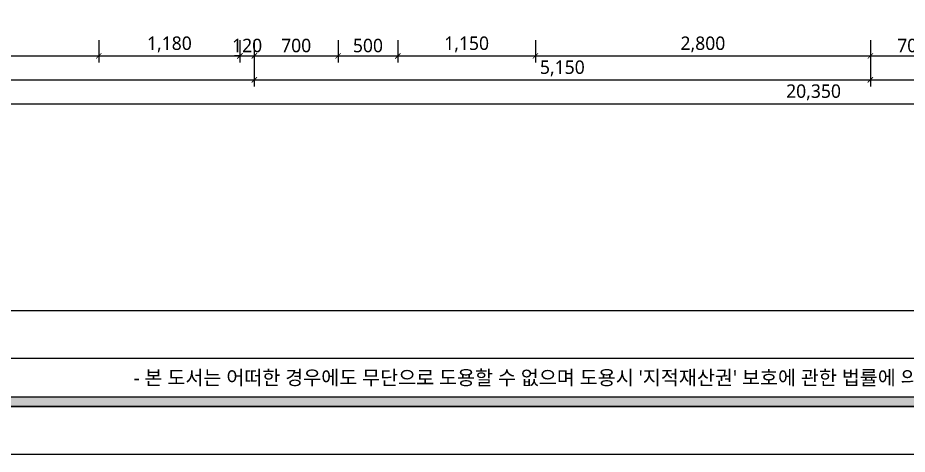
# Model space of a CAD drawing. Header units: metres. Extents: x 11578468 to 47831421, y -58341524 to -14256839.
# Drawn here: x 23780686 to 23788122, y -29040066 to -29036418 of the extents above; entities that cross this region are included whole.
import ezdxf
from ezdxf.enums import TextEntityAlignment as Align

# ---------------------------------------------------------------- set-up
doc = ezdxf.new("R2010")
doc.units = ezdxf.units.M
doc.header["$LTSCALE"] = 50
doc.header["$MEASUREMENT"] = 0
doc.layers.get('0').update_dxf_attribs({"linetype": 'CONTINUOUS'})
doc.layers.get('DEFPOINTS').update_dxf_attribs({"linetype": 'CONTINUOUS'})
for name, color, linetype in [('3.기호.계단선', 30, 'CONTINUOUS'), ('FORM(YOURNAME)-1', 1, 'CONTINUOUS'), ('FORM(YOURNAME)-11', 1, 'CONTINUOUS')]:
    doc.layers.add(name, color=color, linetype=linetype)
doc.layers.add('DIM', color=7, linetype='CONTINUOUS', lineweight=15)
doc.styles.add('N 맑은고딕', font='malgun.ttf')
doc.styles.add('YOURNAME', font='malgun.ttf')
doc.dimstyles.new('JJ IN 45', dxfattribs={"dimscale": 45, "dimtxt": 2.5, "dimasz": 1, "dimexe": 1.25, "dimexo": 1.5, "dimtad": 1, "dimdec": 6, "dimlunit": 6, "dimtxsty": 'N 맑은고딕', "dimblk": 'ARCHTICK', "dimcen": 2.5, "dimclrd": 256, "dimclre": 256, "dimclrt": 256, "dimadec": 0, "dimazin": 0, "dimtfac": 1, "dimtdec": 6, "dimtix": 1, "dimtmove": 0, "dimatfit": 3, "dimldrblk": 'ARCHTICK', "dimfxl": 1, "dimarcsym": 0})

# ---------------------------------------------------------------- blocks, each defined once
blk = doc.blocks.new('_ArchTick')
at = {"color": 0, "linetype": 'ByBlock', "const_width": 0.15}
blk.add_lwpolyline([(-0.5, -0.5), (0.5, 0.5)], dxfattribs=at)
blk = doc.blocks.new('*D367')
at = {"layer": 'DEFPOINTS', "color": 0, "transparency": 16777216}
for p in [(23725852, -29144857), (23729552, -29144857), (23729552, -29145057)]:
    blk.add_point(p, dxfattribs=at)
at = {"layer": 'DIM', "lineweight": -2, "transparency": 16777216}
for p, q in [((23725852, -29144924.5), (23725852, -29145113.2)), ((23729552, -29144924.5), (23729552, -29145113.2)), ((23725852, -29145057), (23729552, -29145057))]:
    blk.add_line(p, q, dxfattribs=at)
at = {"layer": 'DIM', "lineweight": -2, "transparency": 16777216, "xscale": 45, "yscale": 45, "zscale": 45, "rotation": 180}
blk.add_blockref('_ArchTick', (23725852, -29145057), dxfattribs=at)
at = {"layer": 'DIM', "lineweight": -2, "transparency": 16777216, "xscale": 45, "yscale": 45, "zscale": 45}
blk.add_blockref('_ArchTick', (23729552, -29145057), dxfattribs=at)
at = {"layer": 'DIM', "transparency": 16777216, "insert": (23727702, -29144961.3), "char_height": 112.5, "attachment_point": 5, "style": 'N 맑은고딕'}
blk.add_mtext('3,700', dxfattribs=at)
blk = doc.blocks.new('*D368')
at = {"layer": 'DEFPOINTS', "color": 0, "transparency": 16777216}
for p in [(23729552, -29144857), (23730732, -29144857), (23730732, -29145057)]:
    blk.add_point(p, dxfattribs=at)
at = {"layer": 'DIM', "lineweight": -2, "transparency": 16777216}
for p, q in [((23729552, -29144924.5), (23729552, -29145113.2)), ((23730732, -29144924.5), (23730732, -29145113.2)), ((23729552, -29145057), (23730732, -29145057))]:
    blk.add_line(p, q, dxfattribs=at)
at = {"layer": 'DIM', "lineweight": -2, "transparency": 16777216, "xscale": 45, "yscale": 45, "zscale": 45, "rotation": 180}
blk.add_blockref('_ArchTick', (23729552, -29145057), dxfattribs=at)
at = {"layer": 'DIM', "lineweight": -2, "transparency": 16777216, "xscale": 45, "yscale": 45, "zscale": 45}
blk.add_blockref('_ArchTick', (23730732, -29145057), dxfattribs=at)
at = {"layer": 'DIM', "transparency": 16777216, "insert": (23730142, -29144961), "char_height": 112.5, "attachment_point": 5, "style": 'N 맑은고딕'}
blk.add_mtext('1,180', dxfattribs=at)
blk = doc.blocks.new('*D369')
at = {"layer": 'DEFPOINTS', "color": 0, "transparency": 16777216}
for p in [(23730732, -29144857), (23730852, -29144857), (23730852, -29145057)]:
    blk.add_point(p, dxfattribs=at)
at = {"layer": 'DIM', "lineweight": -2, "transparency": 16777216}
for p, q in [((23730732, -29144924.5), (23730732, -29145113.2)), ((23730852, -29144924.5), (23730852, -29145113.2)), ((23730732, -29145057), (23730687, -29145057)), ((23730732, -29145057), (23730852, -29145057)), ((23730852, -29145057), (23730897, -29145057))]:
    blk.add_line(p, q, dxfattribs=at)
at = {"layer": 'DIM', "lineweight": -2, "transparency": 16777216, "xscale": 45, "yscale": 45, "zscale": 45}
blk.add_blockref('_ArchTick', (23730732, -29145057), dxfattribs=at)
at = {"layer": 'DIM', "lineweight": -2, "transparency": 16777216, "xscale": 45, "yscale": 45, "zscale": 45, "rotation": 180}
blk.add_blockref('_ArchTick', (23730852, -29145057), dxfattribs=at)
at = {"layer": 'DIM', "transparency": 16777216, "insert": (23730792, -29144970.4), "char_height": 112.5, "attachment_point": 5, "style": 'N 맑은고딕'}
blk.add_mtext('120', dxfattribs=at)
blk = doc.blocks.new('*D370')
at = {"layer": 'DEFPOINTS', "color": 0, "transparency": 16777216}
for p in [(23730852, -29144857), (23731552, -29144857), (23731552, -29145057)]:
    blk.add_point(p, dxfattribs=at)
at = {"layer": 'DIM', "lineweight": -2, "transparency": 16777216}
for p, q in [((23730852, -29144924.5), (23730852, -29145113.2)), ((23731552, -29144924.5), (23731552, -29145113.2)), ((23730852, -29145057), (23731552, -29145057))]:
    blk.add_line(p, q, dxfattribs=at)
at = {"layer": 'DIM', "lineweight": -2, "transparency": 16777216, "xscale": 45, "yscale": 45, "zscale": 45, "rotation": 180}
blk.add_blockref('_ArchTick', (23730852, -29145057), dxfattribs=at)
at = {"layer": 'DIM', "lineweight": -2, "transparency": 16777216, "xscale": 45, "yscale": 45, "zscale": 45}
blk.add_blockref('_ArchTick', (23731552, -29145057), dxfattribs=at)
at = {"layer": 'DIM', "transparency": 16777216, "insert": (23731202, -29144970.8), "char_height": 112.5, "attachment_point": 5, "style": 'N 맑은고딕'}
blk.add_mtext('700', dxfattribs=at)
blk = doc.blocks.new('*D371')
at = {"layer": 'DEFPOINTS', "color": 0, "transparency": 16777216}
for p in [(23731552, -29144857), (23732052, -29144857), (23732052, -29145057)]:
    blk.add_point(p, dxfattribs=at)
at = {"layer": 'DIM', "lineweight": -2, "transparency": 16777216}
for p, q in [((23731552, -29144924.5), (23731552, -29145113.2)), ((23732052, -29144924.5), (23732052, -29145113.2)), ((23731552, -29145057), (23732052, -29145057))]:
    blk.add_line(p, q, dxfattribs=at)
at = {"layer": 'DIM', "lineweight": -2, "transparency": 16777216, "xscale": 45, "yscale": 45, "zscale": 45, "rotation": 180}
blk.add_blockref('_ArchTick', (23731552, -29145057), dxfattribs=at)
at = {"layer": 'DIM', "lineweight": -2, "transparency": 16777216, "xscale": 45, "yscale": 45, "zscale": 45}
blk.add_blockref('_ArchTick', (23732052, -29145057), dxfattribs=at)
at = {"layer": 'DIM', "transparency": 16777216, "insert": (23731802, -29144970.8), "char_height": 112.5, "attachment_point": 5, "style": 'N 맑은고딕'}
blk.add_mtext('500', dxfattribs=at)
blk = doc.blocks.new('*D372')
at = {"layer": 'DEFPOINTS', "color": 0, "transparency": 16777216}
for p in [(23732052, -29144857), (23733202, -29144857), (23733202, -29145057)]:
    blk.add_point(p, dxfattribs=at)
at = {"layer": 'DIM', "lineweight": -2, "transparency": 16777216}
for p, q in [((23732052, -29144924.5), (23732052, -29145113.2)), ((23733202, -29144924.5), (23733202, -29145113.2)), ((23732052, -29145057), (23733202, -29145057))]:
    blk.add_line(p, q, dxfattribs=at)
at = {"layer": 'DIM', "lineweight": -2, "transparency": 16777216, "xscale": 45, "yscale": 45, "zscale": 45, "rotation": 180}
blk.add_blockref('_ArchTick', (23732052, -29145057), dxfattribs=at)
at = {"layer": 'DIM', "lineweight": -2, "transparency": 16777216, "xscale": 45, "yscale": 45, "zscale": 45}
blk.add_blockref('_ArchTick', (23733202, -29145057), dxfattribs=at)
at = {"layer": 'DIM', "transparency": 16777216, "insert": (23732627, -29144961), "char_height": 112.5, "attachment_point": 5, "style": 'N 맑은고딕'}
blk.add_mtext('1,150', dxfattribs=at)
blk = doc.blocks.new('*D373')
at = {"layer": 'DEFPOINTS', "color": 0, "transparency": 16777216}
for p in [(23733202, -29144857), (23736002, -29144857), (23736002, -29145057)]:
    blk.add_point(p, dxfattribs=at)
at = {"layer": 'DIM', "lineweight": -2, "transparency": 16777216}
for p, q in [((23733202, -29144924.5), (23733202, -29145113.2)), ((23736002, -29144924.5), (23736002, -29145113.2)), ((23733202, -29145057), (23736002, -29145057))]:
    blk.add_line(p, q, dxfattribs=at)
at = {"layer": 'DIM', "lineweight": -2, "transparency": 16777216, "xscale": 45, "yscale": 45, "zscale": 45, "rotation": 180}
blk.add_blockref('_ArchTick', (23733202, -29145057), dxfattribs=at)
at = {"layer": 'DIM', "lineweight": -2, "transparency": 16777216, "xscale": 45, "yscale": 45, "zscale": 45}
blk.add_blockref('_ArchTick', (23736002, -29145057), dxfattribs=at)
at = {"layer": 'DIM', "transparency": 16777216, "insert": (23734602, -29144961.3), "char_height": 112.5, "attachment_point": 5, "style": 'N 맑은고딕'}
blk.add_mtext('2,800', dxfattribs=at)
blk = doc.blocks.new('*D374')
at = {"layer": 'DEFPOINTS', "color": 0, "transparency": 16777216}
for p in [(23736002, -29144857), (23736702, -29144857), (23736702, -29145057)]:
    blk.add_point(p, dxfattribs=at)
at = {"layer": 'DIM', "lineweight": -2, "transparency": 16777216}
for p, q in [((23736002, -29144924.5), (23736002, -29145113.2)), ((23736702, -29144924.5), (23736702, -29145113.2)), ((23736002, -29145057), (23736702, -29145057))]:
    blk.add_line(p, q, dxfattribs=at)
at = {"layer": 'DIM', "lineweight": -2, "transparency": 16777216, "xscale": 45, "yscale": 45, "zscale": 45, "rotation": 180}
blk.add_blockref('_ArchTick', (23736002, -29145057), dxfattribs=at)
at = {"layer": 'DIM', "lineweight": -2, "transparency": 16777216, "xscale": 45, "yscale": 45, "zscale": 45}
blk.add_blockref('_ArchTick', (23736702, -29145057), dxfattribs=at)
at = {"layer": 'DIM', "transparency": 16777216, "insert": (23736352, -29144970.8), "char_height": 112.5, "attachment_point": 5, "style": 'N 맑은고딕'}
blk.add_mtext('700', dxfattribs=at)
blk = doc.blocks.new('*D380')
at = {"layer": 'DEFPOINTS', "color": 0, "transparency": 16777216}
for p in [(23725352, -29144857), (23730852, -29144857), (23730852, -29145257)]:
    blk.add_point(p, dxfattribs=at)
at = {"layer": 'DIM', "lineweight": -2, "transparency": 16777216}
for p, q in [((23725352, -29144924.5), (23725352, -29145313.2)), ((23730852, -29144924.5), (23730852, -29145313.2)), ((23725352, -29145257), (23730852, -29145257))]:
    blk.add_line(p, q, dxfattribs=at)
at = {"layer": 'DIM', "lineweight": -2, "transparency": 16777216, "xscale": 45, "yscale": 45, "zscale": 45, "rotation": 180}
blk.add_blockref('_ArchTick', (23725352, -29145257), dxfattribs=at)
at = {"layer": 'DIM', "lineweight": -2, "transparency": 16777216, "xscale": 45, "yscale": 45, "zscale": 45}
blk.add_blockref('_ArchTick', (23730852, -29145257), dxfattribs=at)
at = {"layer": 'DIM', "transparency": 16777216, "insert": (23728102, -29145161.3), "char_height": 112.5, "attachment_point": 5, "style": 'N 맑은고딕'}
blk.add_mtext('5,500', dxfattribs=at)
blk = doc.blocks.new('*D381')
at = {"layer": 'DEFPOINTS', "color": 0, "transparency": 16777216}
for p in [(23730852, -29144857), (23736002, -29144857), (23736002, -29145257)]:
    blk.add_point(p, dxfattribs=at)
at = {"layer": 'DIM', "lineweight": -2, "transparency": 16777216}
for p, q in [((23730852, -29144924.5), (23730852, -29145313.2)), ((23736002, -29144924.5), (23736002, -29145313.2)), ((23730852, -29145257), (23736002, -29145257))]:
    blk.add_line(p, q, dxfattribs=at)
at = {"layer": 'DIM', "lineweight": -2, "transparency": 16777216, "xscale": 45, "yscale": 45, "zscale": 45, "rotation": 180}
blk.add_blockref('_ArchTick', (23730852, -29145257), dxfattribs=at)
at = {"layer": 'DIM', "lineweight": -2, "transparency": 16777216, "xscale": 45, "yscale": 45, "zscale": 45}
blk.add_blockref('_ArchTick', (23736002, -29145257), dxfattribs=at)
at = {"layer": 'DIM', "transparency": 16777216, "insert": (23733427, -29145161), "char_height": 112.5, "attachment_point": 5, "style": 'N 맑은고딕'}
blk.add_mtext('5,150', dxfattribs=at)
blk = doc.blocks.new('*D382')
at = {"layer": 'DEFPOINTS', "color": 0, "transparency": 16777216}
for p in [(23736002, -29144857), (23744002, -29144857), (23744002, -29145257)]:
    blk.add_point(p, dxfattribs=at)
at = {"layer": 'DIM', "lineweight": -2, "transparency": 16777216}
for p, q in [((23736002, -29144924.5), (23736002, -29145313.2)), ((23744002, -29144924.5), (23744002, -29145313.2)), ((23736002, -29145257), (23744002, -29145257))]:
    blk.add_line(p, q, dxfattribs=at)
at = {"layer": 'DIM', "lineweight": -2, "transparency": 16777216, "xscale": 45, "yscale": 45, "zscale": 45, "rotation": 180}
blk.add_blockref('_ArchTick', (23736002, -29145257), dxfattribs=at)
at = {"layer": 'DIM', "lineweight": -2, "transparency": 16777216, "xscale": 45, "yscale": 45, "zscale": 45}
blk.add_blockref('_ArchTick', (23744002, -29145257), dxfattribs=at)
at = {"layer": 'DIM', "transparency": 16777216, "insert": (23740002, -29145161.3), "char_height": 112.5, "attachment_point": 5, "style": 'N 맑은고딕'}
blk.add_mtext('8,000', dxfattribs=at)
blk = doc.blocks.new('*D384')
at = {"layer": 'DEFPOINTS', "color": 0, "transparency": 16777216}
for p in [(23725352, -29144857), (23745702, -29144857), (23745702, -29145457)]:
    blk.add_point(p, dxfattribs=at)
at = {"layer": 'DIM', "lineweight": -2, "transparency": 16777216}
for p, q in [((23725352, -29144924.5), (23725352, -29145513.2)), ((23745702, -29144924.5), (23745702, -29145513.2)), ((23725352, -29145457), (23745702, -29145457))]:
    blk.add_line(p, q, dxfattribs=at)
at = {"layer": 'DIM', "lineweight": -2, "transparency": 16777216, "xscale": 45, "yscale": 45, "zscale": 45, "rotation": 180}
blk.add_blockref('_ArchTick', (23725352, -29145457), dxfattribs=at)
at = {"layer": 'DIM', "lineweight": -2, "transparency": 16777216, "xscale": 45, "yscale": 45, "zscale": 45}
blk.add_blockref('_ArchTick', (23745702, -29145457), dxfattribs=at)
at = {"layer": 'DIM', "transparency": 16777216, "insert": (23735527, -29145361.3), "char_height": 112.5, "attachment_point": 5, "style": 'N 맑은고딕'}
blk.add_mtext('20,350', dxfattribs=at)
blk = doc.blocks.new('FORM-ELEVATION')
at = {"layer": 'FORM(YOURNAME)-11'}
h = blk.add_hatch(color=256, dxfattribs=at)
h.dxf.hatch_style = 1
h.paths.add_polyline_path([(-10309, 35708), (71691, 35708), (71691, 35508), (-10309, 35508)])
h.paths.add_polyline_path([(-10309, -21492), (71691, -21492), (71691, -21692), (-10309, -21692)])
at = {"layer": 'DEFPOINTS', "color": 158}
blk.add_line((62481, -20692), (-10309, -20692), dxfattribs=at)
blk.add_lwpolyline([(-10309, -21692), (71691, -21692), (71691, 35708), (-10309, 35708)], close=True, dxfattribs=at)
at = {"layer": 'DEFPOINTS'}
blk.add_lwpolyline([(-8309, 33708), (61071, 33708), (61071, -19692), (-8309, -19692)], close=True, dxfattribs=at)
at = {"layer": 'FORM(YOURNAME)-11', "color": 250}
blk.add_lwpolyline([(-11309, -22692), (72691, -22692), (72691, 36708), (-11309, 36708)], close=True, dxfattribs=at)
at = {"layer": 'FORM(YOURNAME)-11'}
blk.add_lwpolyline([(-10309, -21492), (71691, -21492), (71691, -21692), (-10309, -21692)], close=True, dxfattribs=at)
at = {"layer": 'FORM(YOURNAME)-11', "color": 1, "style": 'YOURNAME'}
blk.add_text("- 본 도서는 어떠한 경우에도 무단으로 도용할 수 없으며 도용시 '지적재산권' 보호에 관한 법률에 의거, 법적 분쟁이 발생합니다.  또한 본 도서에 관한 모든 저작권은 당사에 있습니다. -", height=300, dxfattribs=at).set_placement((28146, -21092), align=Align.MIDDLE_CENTER)
at = {"layer": 'FORM(YOURNAME)-11', "color": 3, "style": 'YOURNAME'}
for tag, height, p in [('1', 451, (71041, -1219)), ('2', 451, (71041, -1863)), ('3', 451, (71041, -3150)), ('4', 451, (71041, -5081)), ('5', 515, (71041, -7398)), ('6', 515, (71041, -9650)), ('7', 515, (71041, -11903)), ('8', 515, (71041, -14155)), ('9', 515, (71041, -16408)), ('10', 515, (66791, -18596)), ('11', 515, (71041, -18660)), ('12', 515, (66791, -20848)), ('13', 515, (71041, -20848))]:
    blk.add_attdef(tag, text='', height=height, dxfattribs=at).set_placement(p, align=Align.MIDDLE_RIGHT)
blk = doc.blocks.new('sdagdgds')
at = {"layer": 'DIM'}
for base, p1, p2, picture, middle in [((23730852, -29145257), (23725352, -29144857), (23730852, -29144857), '*D380', (23728102, -29145161.3138586991)), ((23745702, -29145457), (23725352, -29144857), (23745702, -29144857), '*D384', (23735527, -29145361.3138586991)), ((23729552, -29145057), (23725852, -29144857), (23729552, -29144857), '*D367', (23727702, -29144961.3138586991)), ((23730732, -29145057), (23729552, -29144857), (23730732, -29144857), '*D368', (23730142, -29144961.0081521794)), ((23730852, -29145057), (23730732, -29144857), (23730852, -29144857), '*D369', (23730792, -29144970.446841)), ((23731552, -29145057), (23730852, -29144857), (23731552, -29144857), '*D370', (23731202, -29144970.7525475509)), ((23736002, -29145257), (23730852, -29144857), (23736002, -29144857), '*D381', (23733427, -29145161.0081521794)), ((23732052, -29145057), (23731552, -29144857), (23732052, -29144857), '*D371', (23731802, -29144970.7525476)), ((23733202, -29145057), (23732052, -29144857), (23733202, -29144857), '*D372', (23732627, -29144961.0081521794)), ((23736002, -29145057), (23733202, -29144857), (23736002, -29144857), '*D373', (23734602, -29144961.3138586991)), ((23736702, -29145057), (23736002, -29144857), (23736702, -29144857), '*D374', (23736352, -29144970.7525475509)), ((23744002, -29145257), (23736002, -29144857), (23744002, -29144857), '*D382', (23740002, -29145161.3138586991))]:
    dim = blk.add_linear_dim(base=base, p1=p1, p2=p2, dimstyle='JJ IN 45', dxfattribs=at)
    dim.commit()
    dim.dimension.update_dxf_attribs({"geometry": picture, "text_midpoint": middle})

msp = doc.modelspace()

# ---------------------------------------------------------------- block references
at = {"layer": '3.기호.계단선'}
msp.add_blockref('sdagdgds', (51811.7, 108320.4), dxfattribs=at)
at = {"layer": 'FORM(YOURNAME)-1', "xscale": 0.4, "yscale": 0.4, "zscale": 0.4}
msp.add_blockref('FORM-ELEVATION', (23776439.2, -29030989.6), dxfattribs=at)

doc.saveas('drawing.dxf')
